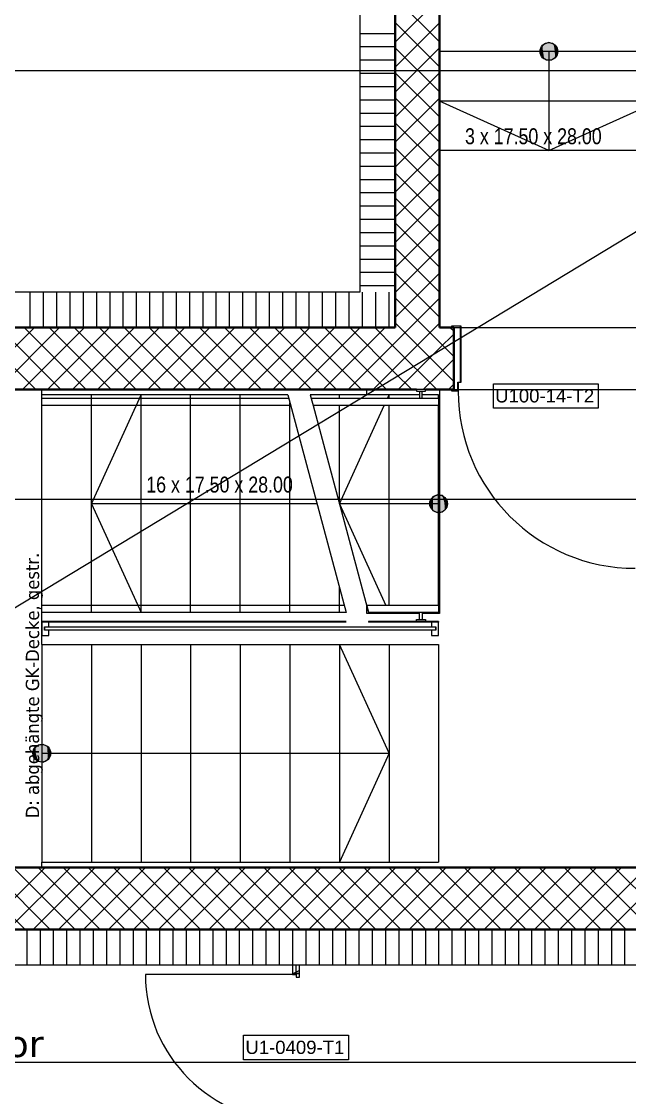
# Model space of a CAD drawing. Extents: x -982 to 937, y -179 to 616.
# Drawn here: x -278 to -209.4, y 31.6 to 153.2 of the extents above; entities that cross this region are included whole.
import ezdxf
from ezdxf.lldxf.tags import DXFTag

# ---------------------------------------------------------------- set-up
doc = ezdxf.new("R2010")
doc.units = 0
doc.layers.get('0').update_dxf_attribs({"lineweight": 13})
for name, color, linetype, lineweight in [('A-AREA-____-IDEN', 7, 'Continuous', 5), ('A-DETL-____-HDLN', 7, '_Verdeckte Linien_', 9), ('A-DETL-GENF-HDLN', 7, '_Verdeckte Linien_', 9), ('A-DOOR-____-IDEN', 7, 'Continuous', 5), ('A-DOOR-____-OTLN', 7, 'Continuous', 9), ('A-DOOR-FRAM-MCUT', 7, 'Continuous', 9), ('A-DOOR-OPNG-OTLN', 7, 'Continuous', 9), ('A-FLOR-____-OTLN', 7, 'Continuous', 9), ('A-FLOR-HRAL-MBND', 7, '_Verdeckte Linien_', 9), ('A-FLOR-HRAL-MCUT', 7, 'Continuous', 9), ('A-FLOR-HRAL-OTLN', 7, 'Continuous', 9), ('A-WALL-____-MCUT', 7, 'Continuous', 35), ('A-WALL-____-PATT', 7, 'Continuous', 35), ('A-WALL-FNSH-MCUT', 7, 'Continuous', 35), ('S-GRID-____-OTLN', 7, 'Continuous', 5), ('S-STRS-____-IDEN', 7, 'Continuous', 9), ('S-STRS-____-MBND', 7, '_Strichpunkt - Fein', 9), ('S-STRS-____-OTLN', 7, 'Continuous', 9)]:
    doc.layers.add(name, color=color, linetype=linetype, lineweight=lineweight)
doc.styles.get("Standard").update_dxf_attribs({"font": 'arial.ttf'})
tags = doc.linetypes.add('_Rasterlinie_', pattern=[0.375, 0.2, -0.05, 0.075, -0.05]).pattern_tags.tags
tags[10:11] = [DXFTag(74, 4), DXFTag(75, 0), DXFTag(340, '0'), DXFTag(46, 1.0), DXFTag(50, 0.0), DXFTag(44, 0.0), DXFTag(45, 0.0)]
tags[8:9] = [DXFTag(74, 4), DXFTag(75, 0), DXFTag(340, '0'), DXFTag(46, 1.0), DXFTag(50, 0.0), DXFTag(44, 0.0), DXFTag(45, 0.0)]
tags[6:7] = [DXFTag(74, 4), DXFTag(75, 0), DXFTag(340, '0'), DXFTag(46, 1.0), DXFTag(50, 0.0), DXFTag(44, 0.0), DXFTag(45, 0.0)]
tags[4:5] = [DXFTag(74, 4), DXFTag(75, 0), DXFTag(340, '0'), DXFTag(46, 1.0), DXFTag(50, 0.0), DXFTag(44, 0.0), DXFTag(45, 0.0)]
tags = doc.linetypes.add('_Strichpunkt - Fein', pattern=[0.2, 0.1, -0.05, 0, -0.05]).pattern_tags.tags
tags[10:11] = [DXFTag(74, 4), DXFTag(75, 0), DXFTag(340, '0'), DXFTag(46, 1.0), DXFTag(50, 0.0), DXFTag(44, 0.0), DXFTag(45, 0.0)]
tags[8:9] = [DXFTag(74, 4), DXFTag(75, 0), DXFTag(340, '0'), DXFTag(46, 1.0), DXFTag(50, 0.0), DXFTag(44, 0.0), DXFTag(45, 0.0)]
tags[6:7] = [DXFTag(74, 4), DXFTag(75, 0), DXFTag(340, '0'), DXFTag(46, 1.0), DXFTag(50, 0.0), DXFTag(44, 0.0), DXFTag(45, 0.0)]
tags[4:5] = [DXFTag(74, 4), DXFTag(75, 0), DXFTag(340, '0'), DXFTag(46, 1.0), DXFTag(50, 0.0), DXFTag(44, 0.0), DXFTag(45, 0.0)]
tags = doc.linetypes.add('_Verdeckte Linien_', pattern=[0.15, 0.1, -0.05]).pattern_tags.tags
tags[6:7] = [DXFTag(74, 4), DXFTag(75, 0), DXFTag(340, '0'), DXFTag(46, 1.0), DXFTag(50, 0.0), DXFTag(44, 0.0), DXFTag(45, 0.0)]
tags[4:5] = [DXFTag(74, 4), DXFTag(75, 0), DXFTag(340, '0'), DXFTag(46, 1.0), DXFTag(50, 0.0), DXFTag(44, 0.0), DXFTag(45, 0.0)]
tags = doc.linetypes.add('Grundrissdarstellung Sturz', pattern=[0.25, 0.15, -0.05, 0, -0.05]).pattern_tags.tags
tags[10:11] = [DXFTag(74, 4), DXFTag(75, 0), DXFTag(340, '0'), DXFTag(46, 1.0), DXFTag(50, 0.0), DXFTag(44, 0.0), DXFTag(45, 0.0)]
tags[8:9] = [DXFTag(74, 4), DXFTag(75, 0), DXFTag(340, '0'), DXFTag(46, 1.0), DXFTag(50, 0.0), DXFTag(44, 0.0), DXFTag(45, 0.0)]
tags[6:7] = [DXFTag(74, 4), DXFTag(75, 0), DXFTag(340, '0'), DXFTag(46, 1.0), DXFTag(50, 0.0), DXFTag(44, 0.0), DXFTag(45, 0.0)]
tags[4:5] = [DXFTag(74, 4), DXFTag(75, 0), DXFTag(340, '0'), DXFTag(46, 1.0), DXFTag(50, 0.0), DXFTag(44, 0.0), DXFTag(45, 0.0)]

# ---------------------------------------------------------------- blocks, each defined once
blk = doc.blocks.new('Referenz-A0UJ2GQRXE', base_point=(-954.02, -167.52))
at = {"layer": 'A-DETL-____-HDLN', "color": 0, "linetype": '_Verdeckte Linien_', "ltscale": 0.13}
blk.add_line((-178.66, 147.59), (-548.36, 147.59), dxfattribs=at)
at = {"layer": 'A-DETL-GENF-HDLN', "color": 0, "linetype": '_Verdeckte Linien_', "ltscale": 0.13}
blk.add_line((-178.66, 147.59), (-548.36, -76.41), dxfattribs=at)
at = {"layer": 'A-DOOR-____-IDEN', "color": 0, "linetype": 'Continuous', "ltscale": 0.13}
for p, q in [((-224.78, 112.25), (-212.94, 112.25)), ((-224.78, 109.47), (-224.78, 112.25)), ((-212.94, 112.25), (-212.94, 109.47)), ((-212.94, 109.47), (-224.78, 109.47)), ((-252.98, 38.63), (-241.14, 38.63)), ((-252.98, 35.85), (-252.98, 38.63)), ((-241.14, 38.63), (-241.14, 35.85)), ((-241.14, 35.85), (-252.98, 35.85))]:
    blk.add_line(p, q, dxfattribs=at)
at = {"layer": 'A-DOOR-____-OTLN', "color": 0, "linetype": 'Grundrissdarstellung Sturz', "ltscale": 0.13}
for p, q in [((-229.26, 118.59), (-208.26, 118.59)), ((-229.26, 111.59), (-208.26, 111.59))]:
    blk.add_line(p, q, dxfattribs=at)
at = {"layer": 'A-DOOR-FRAM-MCUT', "color": 0, "linetype": 'Continuous', "ltscale": 0.13}
for p, q in [((-229.46, 118.79), (-228.46, 118.79)), ((-229.46, 118.59), (-229.46, 118.79)), ((-229.42, 118.59), (-229.46, 118.59)), ((-229.42, 118.75), (-229.42, 118.59)), ((-228.5, 118.75), (-229.42, 118.75)), ((-228.5, 112.43), (-228.5, 118.75)), ((-228.46, 118.79), (-228.46, 112.39)), ((-228.8, 112.43), (-228.5, 112.43)), ((-228.8, 111.43), (-228.8, 112.43)), ((-228.76, 112.39), (-228.76, 111.39)), ((-228.46, 112.39), (-228.76, 112.39)), ((-229.46, 111.59), (-229.42, 111.59)), ((-229.46, 111.39), (-229.46, 111.59)), ((-228.76, 111.39), (-229.46, 111.39)), ((-229.42, 111.59), (-229.42, 111.43)), ((-229.42, 111.43), (-228.8, 111.43)), ((-247.46, 45.59), (-247.46, 45.49)), ((-246.66, 45.59), (-247.46, 45.59)), ((-247.46, 45.49), (-247.06, 45.49)), ((-247.06, 45.49), (-247.06, 45.19)), ((-247.06, 45.19), (-246.66, 45.19)), ((-246.66, 45.19), (-246.66, 45.59))]:
    blk.add_line(p, q, dxfattribs=at)
at = {"layer": 'A-DOOR-OPNG-OTLN', "color": 0, "linetype": 'Continuous', "ltscale": 0.13}
blk.add_line((-247.46, 45.49), (-264.06, 45.49), dxfattribs=at)
for centre, major_axis in [((-208.76, 111.39), (-20, 0)), ((-247.46, 45.49), (-16.6, 0))]:
    blk.add_ellipse(centre, major_axis=major_axis, ratio=1, start_param=0, end_param=1.570796, dxfattribs=at)
at = {"layer": 'A-FLOR-____-OTLN', "color": 0, "linetype": 'Continuous', "ltscale": 0.13}
for p, q in [((-206.16, 138.59), (-230.86, 138.59)), ((-239.06, 110.99), (-239.06, 111.59)), ((-230.86, 111.59), (-230.86, 86.29)), ((-239.06, 86.29), (-239.06, 87.12)), ((-233.11, 86.29), (-239.06, 86.29)), ((-230.86, 86.29), (-232.81, 86.29))]:
    blk.add_line(p, q, dxfattribs=at)
at = {"layer": 'A-FLOR-HRAL-MBND', "color": 0, "linetype": '_Verdeckte Linien_', "ltscale": 0.13}
for p, q in [((-275.76, 109.79), (-275.76, 110.59)), ((-247.89, 110.59), (-275.76, 110.59)), ((-247.67, 109.79), (-275.76, 109.79)), ((-275.76, 86.39), (-275.76, 87.19)), ((-241.62, 87.19), (-275.76, 87.19)), ((-241.4, 86.39), (-275.76, 86.39)), ((-275.76, 85.29), (-275.76, 85.39)), ((-241.4, 85.39), (-275.76, 85.39)), ((-241.4, 85.29), (-275.76, 85.29))]:
    blk.add_line(p, q, dxfattribs=at)
at = {"layer": 'A-FLOR-HRAL-MCUT', "color": 0, "linetype": 'Continuous', "ltscale": 0.13}
for p, q in [((-274.96, 85.39), (-275.76, 85.39)), ((-275.76, 85.39), (-275.76, 83.79)), ((-274.96, 84.79), (-274.96, 85.39)), ((-231.76, 85.29), (-231.76, 84.79)), ((-230.96, 83.79), (-230.96, 85.29)), ((-275.46, 84.39), (-275.46, 84.79)), ((-275.46, 84.79), (-274.96, 84.79)), ((-231.26, 84.74), (-275.46, 84.74)), ((-275.46, 84.74), (-275.46, 84.44)), ((-275.46, 84.44), (-231.26, 84.44)), ((-274.96, 84.39), (-275.46, 84.39)), ((-274.96, 83.79), (-274.96, 84.39)), ((-231.76, 84.79), (-231.26, 84.79)), ((-231.26, 84.39), (-231.76, 84.39)), ((-231.76, 84.39), (-231.76, 83.79)), ((-231.26, 84.79), (-231.26, 84.39)), ((-231.26, 84.44), (-231.26, 84.74)), ((-275.76, 83.79), (-274.96, 83.79)), ((-231.76, 83.79), (-230.96, 83.79))]:
    blk.add_line(p, q, dxfattribs=at)
at = {"layer": 'A-FLOR-HRAL-OTLN', "color": 0, "linetype": 'Continuous', "ltscale": 0.13}
for p, q in [((-233.46, 111.59), (-233.46, 111.39)), ((-232.96, 111.59), (-233.46, 111.59)), ((-233.46, 111.39), (-232.96, 111.39)), ((-233.11, 111.39), (-233.11, 110.59)), ((-232.46, 111.59), (-232.96, 111.59)), ((-232.96, 111.39), (-232.46, 111.39)), ((-232.81, 110.59), (-232.81, 111.39)), ((-232.46, 111.39), (-232.46, 111.59)), ((-245.35, 110.59), (-245.13, 109.79)), ((-230.96, 110.59), (-245.35, 110.59)), ((-230.96, 109.79), (-245.13, 109.79)), ((-230.96, 110.59), (-230.96, 109.79)), ((-239.08, 87.19), (-238.86, 86.39)), ((-239.08, 87.19), (-238.86, 86.39)), ((-230.96, 87.19), (-239.08, 87.19)), ((-230.96, 86.39), (-238.86, 86.39)), ((-233.11, 85.59), (-233.11, 86.39)), ((-232.81, 86.39), (-232.81, 85.59)), ((-230.96, 87.19), (-230.96, 86.39)), ((-238.86, 85.39), (-238.86, 85.29)), ((-230.96, 85.39), (-238.86, 85.39)), ((-230.96, 85.29), (-238.86, 85.29)), ((-233.46, 85.39), (-233.46, 85.59)), ((-233.46, 85.59), (-232.96, 85.59)), ((-232.96, 85.59), (-232.46, 85.59)), ((-232.46, 85.59), (-232.46, 85.39)), ((-230.96, 85.39), (-230.96, 85.29))]:
    blk.add_line(p, q, dxfattribs=at)
at = {"layer": 'A-WALL-____-MCUT', "color": 0, "linetype": 'Continuous', "lineweight": 9, "ltscale": 0.13}
for p, q in [((-239.86, 222.99), (-239.86, 122.59)), ((-239.86, 122.59), (-313.26, 122.59)), ((-312.26, 46.59), (-206.66, 46.59)), ((-247.06, 45.59), (-247.06, 46.59))]:
    blk.add_line(p, q, dxfattribs=at)
at = {"layer": 'A-WALL-____-MCUT', "color": 0, "linetype": 'Continuous', "ltscale": 0.35}
for p, q in [((-235.86, 222.79), (-235.86, 118.59)), ((-230.86, 118.59), (-230.86, 222.79)), ((-235.86, 118.59), (-309.26, 118.59)), ((-229.46, 118.59), (-230.86, 118.59)), ((-229.26, 118.59), (-229.42, 118.59)), ((-229.26, 111.59), (-229.26, 118.59)), ((-300.66, 111.59), (-233.46, 111.59)), ((-232.46, 111.59), (-229.46, 111.59)), ((-229.42, 111.59), (-229.26, 111.59)), ((-206.16, 57.59), (-300.66, 57.59)), ((-309.26, 50.59), (-206.66, 50.59))]:
    blk.add_line(p, q, dxfattribs=at)
at = {"layer": 'A-WALL-____-PATT', "color": 0, "linetype": 'Continuous', "lineweight": 9, "ltscale": 0.13}
for p, q in [((-230.86, 150.88), (-235.86, 155.88)), ((-235.86, 150.85), (-230.86, 155.85)), ((-230.86, 148.05), (-235.86, 153.05)), ((-235.86, 148.02), (-230.86, 153.02)), ((-235.86, 151.8), (-239.86, 151.8)), ((-235.86, 150.3), (-239.86, 150.3)), ((-230.86, 145.22), (-235.86, 150.22)), ((-235.86, 145.19), (-230.86, 150.19)), ((-235.86, 148.8), (-239.86, 148.8)), ((-235.86, 147.3), (-239.86, 147.3)), ((-230.86, 142.39), (-235.86, 147.39)), ((-235.86, 142.36), (-230.86, 147.36)), ((-235.86, 145.8), (-239.86, 145.8)), ((-235.86, 144.3), (-239.86, 144.3)), ((-230.86, 139.56), (-235.86, 144.56)), ((-235.86, 139.53), (-230.86, 144.53)), ((-235.86, 142.8), (-239.86, 142.8)), ((-235.86, 141.3), (-239.86, 141.3)), ((-230.86, 136.74), (-235.86, 141.74)), ((-235.86, 136.7), (-230.86, 141.7)), ((-235.86, 139.8), (-239.86, 139.8)), ((-230.86, 133.91), (-235.86, 138.91)), ((-235.86, 133.88), (-230.86, 138.88)), ((-235.86, 138.3), (-239.86, 138.3)), ((-235.86, 136.8), (-239.86, 136.8)), ((-235.86, 135.3), (-239.86, 135.3)), ((-230.86, 131.08), (-235.86, 136.08)), ((-235.86, 131.05), (-230.86, 136.05)), ((-235.86, 133.8), (-239.86, 133.8)), ((-230.86, 128.25), (-235.86, 133.25)), ((-235.86, 128.22), (-230.86, 133.22)), ((-235.86, 132.3), (-239.86, 132.3)), ((-235.86, 130.8), (-239.86, 130.8)), ((-230.86, 125.42), (-235.86, 130.42)), ((-235.86, 125.39), (-230.86, 130.39)), ((-235.86, 129.3), (-239.86, 129.3)), ((-235.86, 127.8), (-239.86, 127.8)), ((-230.86, 122.59), (-235.86, 127.59)), ((-235.86, 122.56), (-230.86, 127.56)), ((-235.86, 126.3), (-239.86, 126.3)), ((-235.86, 124.8), (-239.86, 124.8)), ((-230.86, 119.77), (-235.86, 124.77)), ((-235.86, 119.73), (-230.86, 124.73)), ((-235.86, 123.3), (-239.86, 123.3)), ((-277.06, 118.59), (-277.06, 122.59)), ((-275.56, 118.59), (-275.56, 122.59)), ((-274.06, 118.59), (-274.06, 122.59)), ((-272.56, 118.59), (-272.56, 122.59)), ((-271.06, 118.59), (-271.06, 122.59)), ((-269.56, 118.59), (-269.56, 122.59)), ((-268.06, 118.59), (-268.06, 122.59)), ((-266.56, 118.59), (-266.56, 122.59)), ((-265.06, 118.59), (-265.06, 122.59)), ((-263.56, 118.59), (-263.56, 122.59)), ((-262.06, 118.59), (-262.06, 122.59)), ((-260.56, 118.59), (-260.56, 122.59)), ((-259.06, 118.59), (-259.06, 122.59)), ((-257.56, 118.59), (-257.56, 122.59)), ((-256.06, 118.59), (-256.06, 122.59)), ((-254.56, 118.59), (-254.56, 122.59)), ((-253.06, 118.59), (-253.06, 122.59)), ((-251.56, 118.59), (-251.56, 122.59)), ((-250.06, 118.59), (-250.06, 122.59)), ((-248.56, 118.59), (-248.56, 122.59)), ((-247.06, 118.59), (-247.06, 122.59)), ((-245.56, 118.59), (-245.56, 122.59)), ((-244.06, 118.59), (-244.06, 122.59)), ((-242.56, 118.59), (-242.56, 122.59)), ((-241.06, 118.59), (-241.06, 122.59)), ((-239.56, 118.59), (-239.56, 122.59)), ((-238.06, 118.59), (-238.06, 122.59)), ((-236.56, 118.59), (-236.56, 122.59)), ((-230.86, 116.94), (-235.86, 121.94)), ((-235.86, 116.91), (-230.86, 121.91)), ((-283.6, 111.59), (-276.6, 118.59)), ((-276.43, 111.59), (-283.43, 118.59)), ((-280.77, 111.59), (-273.77, 118.59)), ((-273.6, 111.59), (-280.6, 118.59)), ((-277.94, 111.59), (-270.94, 118.59)), ((-270.77, 111.59), (-277.77, 118.59)), ((-275.11, 111.59), (-268.11, 118.59)), ((-267.94, 111.59), (-274.94, 118.59)), ((-272.28, 111.59), (-265.28, 118.59)), ((-265.11, 111.59), (-272.11, 118.59)), ((-269.46, 111.59), (-262.46, 118.59)), ((-262.28, 111.59), (-269.28, 118.59)), ((-266.63, 111.59), (-259.63, 118.59)), ((-259.46, 111.59), (-266.46, 118.59)), ((-263.8, 111.59), (-256.8, 118.59)), ((-256.63, 111.59), (-263.63, 118.59)), ((-260.97, 111.59), (-253.97, 118.59)), ((-253.8, 111.59), (-260.8, 118.59)), ((-258.14, 111.59), (-251.14, 118.59)), ((-250.97, 111.59), (-257.97, 118.59)), ((-255.31, 111.59), (-248.31, 118.59)), ((-248.14, 111.59), (-255.14, 118.59)), ((-252.49, 111.59), (-245.49, 118.59)), ((-245.31, 111.59), (-252.31, 118.59)), ((-249.66, 111.59), (-242.66, 118.59)), ((-242.49, 111.59), (-249.49, 118.59)), ((-246.83, 111.59), (-239.83, 118.59)), ((-239.66, 111.59), (-246.66, 118.59)), ((-244, 111.59), (-237, 118.59)), ((-236.83, 111.59), (-243.83, 118.59)), ((-235.86, 113.45), (-241, 118.59)), ((-235.86, 116.28), (-238.17, 118.59)), ((-230.86, 114.11), (-235.86, 119.11)), ((-235.86, 114.08), (-230.86, 119.08)), ((-229.26, 118.17), (-229.69, 118.59)), ((-241.17, 111.59), (-235.86, 116.91)), ((-230.86, 116.25), (-229.26, 117.85)), ((-229.26, 115.34), (-230.86, 116.94)), ((-231.17, 111.59), (-235.86, 116.28)), ((-235.52, 111.59), (-230.86, 116.25)), ((-230.86, 113.42), (-229.26, 115.02)), ((-238.34, 111.59), (-235.86, 114.08)), ((-234, 111.59), (-235.86, 113.45)), ((-232.69, 111.59), (-230.86, 113.42)), ((-229.26, 112.51), (-230.86, 114.11)), ((-229.86, 111.59), (-229.26, 112.19)), ((-277.65, 50.59), (-284.65, 57.59)), ((-282.37, 50.59), (-275.37, 57.59)), ((-274.82, 50.59), (-281.82, 57.59)), ((-279.54, 50.59), (-272.54, 57.59)), ((-271.99, 50.59), (-278.99, 57.59)), ((-276.72, 50.59), (-269.72, 57.59)), ((-269.17, 50.59), (-276.17, 57.59)), ((-273.89, 50.59), (-266.89, 57.59)), ((-266.34, 50.59), (-273.34, 57.59)), ((-271.06, 50.59), (-264.06, 57.59)), ((-263.51, 50.59), (-270.51, 57.59)), ((-268.23, 50.59), (-261.23, 57.59)), ((-260.68, 50.59), (-267.68, 57.59)), ((-265.4, 50.59), (-258.4, 57.59)), ((-257.85, 50.59), (-264.85, 57.59)), ((-262.57, 50.59), (-255.57, 57.59)), ((-255.02, 50.59), (-262.02, 57.59)), ((-259.75, 50.59), (-252.75, 57.59)), ((-252.2, 50.59), (-259.2, 57.59)), ((-256.92, 50.59), (-249.92, 57.59)), ((-249.37, 50.59), (-256.37, 57.59)), ((-254.09, 50.59), (-247.09, 57.59)), ((-246.54, 50.59), (-253.54, 57.59)), ((-251.26, 50.59), (-244.26, 57.59)), ((-243.71, 50.59), (-250.71, 57.59)), ((-248.43, 50.59), (-241.43, 57.59)), ((-240.88, 50.59), (-247.88, 57.59)), ((-245.6, 50.59), (-238.6, 57.59)), ((-238.05, 50.59), (-245.05, 57.59)), ((-242.78, 50.59), (-235.78, 57.59)), ((-235.23, 50.59), (-242.23, 57.59)), ((-239.95, 50.59), (-232.95, 57.59)), ((-232.4, 50.59), (-239.4, 57.59)), ((-237.12, 50.59), (-230.12, 57.59)), ((-229.57, 50.59), (-236.57, 57.59)), ((-234.29, 50.59), (-227.29, 57.59)), ((-226.74, 50.59), (-233.74, 57.59)), ((-231.46, 50.59), (-224.46, 57.59)), ((-223.91, 50.59), (-230.91, 57.59)), ((-228.63, 50.59), (-221.63, 57.59)), ((-221.08, 50.59), (-228.08, 57.59)), ((-225.8, 50.59), (-218.8, 57.59)), ((-218.25, 50.59), (-225.25, 57.59)), ((-222.98, 50.59), (-215.98, 57.59)), ((-215.43, 50.59), (-222.43, 57.59)), ((-220.15, 50.59), (-213.15, 57.59)), ((-212.6, 50.59), (-219.6, 57.59)), ((-217.32, 50.59), (-210.32, 57.59)), ((-209.77, 50.59), (-216.77, 57.59)), ((-214.49, 50.59), (-207.49, 57.59)), ((-206.94, 50.59), (-213.94, 57.59)), ((-211.66, 50.59), (-204.66, 57.59)), ((-204.11, 50.59), (-211.11, 57.59)), ((-277.46, 50.59), (-277.46, 46.59)), ((-275.96, 50.59), (-275.96, 46.59)), ((-274.46, 50.59), (-274.46, 46.59)), ((-272.96, 50.59), (-272.96, 46.59)), ((-271.46, 50.59), (-271.46, 46.59)), ((-269.96, 50.59), (-269.96, 46.59)), ((-268.46, 50.59), (-268.46, 46.59)), ((-266.96, 50.59), (-266.96, 46.59)), ((-265.46, 50.59), (-265.46, 46.59)), ((-263.96, 50.59), (-263.96, 46.59)), ((-262.46, 50.59), (-262.46, 46.59)), ((-260.96, 50.59), (-260.96, 46.59)), ((-259.46, 50.59), (-259.46, 46.59)), ((-257.96, 50.59), (-257.96, 46.59)), ((-256.46, 50.59), (-256.46, 46.59)), ((-254.96, 50.59), (-254.96, 46.59)), ((-253.46, 50.59), (-253.46, 46.59)), ((-251.96, 50.59), (-251.96, 46.59)), ((-250.46, 50.59), (-250.46, 46.59)), ((-248.96, 50.59), (-248.96, 46.59)), ((-247.46, 50.59), (-247.46, 46.59)), ((-245.96, 50.59), (-245.96, 46.59)), ((-244.46, 50.59), (-244.46, 46.59)), ((-242.96, 50.59), (-242.96, 46.59)), ((-241.46, 50.59), (-241.46, 46.59)), ((-239.96, 50.59), (-239.96, 46.59)), ((-238.46, 50.59), (-238.46, 46.59)), ((-236.96, 50.59), (-236.96, 46.59)), ((-235.46, 50.59), (-235.46, 46.59)), ((-233.96, 50.59), (-233.96, 46.59)), ((-232.46, 50.59), (-232.46, 46.59)), ((-230.96, 50.59), (-230.96, 46.59)), ((-229.46, 50.59), (-229.46, 46.59)), ((-227.96, 50.59), (-227.96, 46.59)), ((-226.46, 50.59), (-226.46, 46.59)), ((-224.96, 50.59), (-224.96, 46.59)), ((-223.46, 50.59), (-223.46, 46.59)), ((-221.96, 50.59), (-221.96, 46.59)), ((-220.46, 50.59), (-220.46, 46.59)), ((-218.96, 50.59), (-218.96, 46.59)), ((-217.46, 50.59), (-217.46, 46.59)), ((-215.96, 50.59), (-215.96, 46.59)), ((-214.46, 50.59), (-214.46, 46.59)), ((-212.96, 50.59), (-212.96, 46.59)), ((-211.46, 50.59), (-211.46, 46.59)), ((-209.96, 50.59), (-209.96, 46.59)), ((-247.06, 45.74), (-247.35, 45.59)), ((-246.66, 45.94), (-247.06, 45.74))]:
    blk.add_line(p, q, dxfattribs=at)
at = {"layer": 'A-WALL-FNSH-MCUT', "color": 0, "linetype": 'Continuous', "lineweight": 9, "ltscale": 0.13}
for p, q in [((-247.46, 46.59), (-247.46, 45.59)), ((-246.66, 45.59), (-246.66, 46.59)), ((-247.46, 45.59), (-246.66, 45.59))]:
    blk.add_line(p, q, dxfattribs=at)
at = {"layer": 'S-GRID-____-OTLN', "color": 0, "linetype": '_Rasterlinie_', "ltscale": 0.13}
for p, q in [((-948.54, 99.19), (290.33, 99.19)), ((-948.54, 35.59), (290.33, 35.59))]:
    blk.add_line(p, q, dxfattribs=at)
at = {"layer": 'S-STRS-____-MBND', "color": 0, "linetype": '_Strichpunkt - Fein', "ltscale": 0.13}
for p, q in [((-275.76, 111.59), (-300.66, 111.59)), ((-275.76, 110.99), (-275.76, 111.59)), ((-275.76, 86.39), (-275.76, 110.99)), ((-247.99, 110.99), (-275.76, 110.99)), ((-270.16, 86.39), (-270.16, 110.99)), ((-270.16, 86.39), (-270.16, 110.99)), ((-264.56, 86.39), (-264.56, 110.99)), ((-264.56, 86.39), (-264.56, 110.99)), ((-258.96, 86.39), (-258.96, 110.99)), ((-258.96, 86.39), (-258.96, 110.99)), ((-253.36, 86.39), (-253.36, 110.99)), ((-253.36, 86.39), (-253.36, 110.99)), ((-247.99, 110.99), (-241.4, 86.39)), ((-247.76, 86.39), (-247.76, 110.11)), ((-247.76, 86.39), (-247.76, 110.11)), ((-242.16, 86.39), (-242.16, 89.21)), ((-242.16, 86.39), (-242.16, 89.21)), ((-275.76, 82.79), (-275.76, 86.39)), ((-241.4, 86.39), (-275.76, 86.39)), ((-275.76, 82.79), (-275.76, 58.19)), ((-275.76, 82.79), (-230.96, 82.79)), ((-275.76, 82.79), (-275.76, 58.19)), ((-270.16, 82.79), (-270.16, 58.19)), ((-270.16, 82.79), (-270.16, 58.19)), ((-264.56, 82.79), (-264.56, 58.19)), ((-264.56, 82.79), (-264.56, 58.19)), ((-258.96, 82.79), (-258.96, 58.19)), ((-258.96, 82.79), (-258.96, 58.19)), ((-253.36, 82.79), (-253.36, 58.19)), ((-253.36, 82.79), (-253.36, 58.19)), ((-247.76, 82.79), (-247.76, 58.19)), ((-247.76, 82.79), (-247.76, 58.19)), ((-242.16, 82.79), (-242.16, 58.19)), ((-242.16, 82.79), (-242.16, 58.19)), ((-236.56, 82.79), (-236.56, 58.19)), ((-236.56, 82.79), (-236.56, 58.19)), ((-230.96, 82.79), (-230.96, 58.19)), ((-300.66, 57.59), (-275.76, 57.59)), ((-275.76, 57.59), (-275.76, 58.19)), ((-275.76, 58.19), (-230.96, 58.19))]:
    blk.add_line(p, q, dxfattribs=at)
at = {"layer": 'S-STRS-____-MBND', "color": 0, "linetype": '_Verdeckte Linien_', "ltscale": 0.13}
for p, q in [((-270.16, 98.69), (-264.56, 110.99)), ((-244.7, 98.69), (-270.16, 98.69)), ((-270.16, 98.69), (-264.56, 86.39)), ((-236.56, 70.49), (-242.16, 82.79)), ((-276.6, 71.03), (-276.76, 70.49)), ((-276.17, 71.4), (-276.6, 71.03)), ((-275.62, 71.48), (-276.17, 71.4)), ((-275.1, 71.25), (-275.62, 71.48)), ((-274.8, 70.77), (-275.1, 71.25)), ((-274.8, 70.21), (-274.8, 70.77)), ((-276.76, 70.49), (-276.6, 69.95)), ((-276.6, 69.95), (-276.17, 69.58)), ((-276.17, 69.58), (-275.62, 69.5)), ((-275.76, 70.49), (-236.56, 70.49)), ((-275.62, 69.5), (-275.1, 69.74)), ((-275.1, 69.74), (-274.8, 70.21)), ((-236.56, 70.49), (-242.16, 58.19))]:
    blk.add_line(p, q, dxfattribs=at)
at = {"layer": 'S-STRS-____-MBND', "color": 0, "linetype": 'Continuous', "ltscale": 0.13}
for p, q in [((-245.45, 110.99), (-245.35, 110.59)), ((-245.13, 109.79), (-238.86, 86.39))]:
    blk.add_line(p, q, dxfattribs=at)
at = {"layer": 'S-STRS-____-MBND', "color": 0, "linetype": '_Verdeckte Linien_', "ltscale": 0.13}
blk.add_circle((-275.76, 70.49), 1, dxfattribs=at)
for points in [[(-276.6, 69.95), (-276.76, 70.49), (-276.6, 71.03)], [(-276.75, 70.34), (-276.76, 70.49), (-276.75, 70.65)], [(-276.71, 70.18), (-276.75, 70.65), (-276.71, 70.8)], [(-276.75, 70.34), (-276.75, 70.65), (-276.71, 70.18)], [(-276.65, 70.04), (-276.71, 70.8), (-276.65, 70.95)], [(-276.71, 70.18), (-276.71, 70.8), (-276.65, 70.04)], [(-276.57, 69.9), (-276.65, 70.95), (-276.57, 71.08)], [(-276.65, 70.04), (-276.65, 70.95), (-276.57, 69.9)], [(-276.17, 69.58), (-276.6, 71.03), (-276.17, 71.4)], [(-276.6, 69.95), (-276.6, 71.03), (-276.17, 69.58)], [(-276.47, 69.79), (-276.57, 71.08), (-276.47, 71.2)], [(-276.57, 69.9), (-276.57, 71.08), (-276.47, 69.79)], [(-276.35, 69.68), (-276.47, 71.2), (-276.35, 71.3)], [(-276.47, 69.79), (-276.47, 71.2), (-276.35, 69.68)], [(-276.21, 69.6), (-276.35, 71.3), (-276.21, 71.38)], [(-276.35, 69.68), (-276.35, 71.3), (-276.21, 69.6)], [(-276.07, 69.54), (-276.21, 71.38), (-276.07, 71.44)], [(-276.21, 69.6), (-276.21, 71.38), (-276.07, 69.54)], [(-275.62, 69.5), (-276.17, 71.4), (-275.62, 71.48)], [(-276.17, 69.58), (-276.17, 71.4), (-275.62, 69.5)], [(-275.92, 69.51), (-276.07, 71.44), (-275.92, 71.48)], [(-276.07, 69.54), (-276.07, 71.44), (-275.92, 69.51)], [(-275.76, 69.49), (-275.92, 71.48), (-275.76, 71.49)], [(-275.92, 69.51), (-275.92, 71.48), (-275.76, 69.49)], [(-275.76, 69.49), (-275.76, 71.49), (-275.6, 69.51)], [(-275.6, 69.51), (-275.76, 71.49), (-275.6, 71.48)], [(-275.62, 69.5), (-275.62, 71.48), (-275.1, 69.74)], [(-275.1, 69.74), (-275.62, 71.48), (-275.1, 71.25)], [(-275.6, 69.51), (-275.6, 71.48), (-275.45, 69.54)], [(-275.45, 69.54), (-275.6, 71.48), (-275.45, 71.44)], [(-275.45, 69.54), (-275.45, 71.44), (-275.3, 69.6)], [(-275.3, 69.6), (-275.45, 71.44), (-275.3, 71.38)], [(-275.3, 69.6), (-275.3, 71.38), (-275.17, 69.68)], [(-275.17, 69.68), (-275.3, 71.38), (-275.17, 71.3)], [(-275.17, 69.68), (-275.17, 71.3), (-275.05, 69.79)], [(-275.05, 69.79), (-275.17, 71.3), (-275.05, 71.2)], [(-275.1, 69.74), (-275.1, 71.25), (-274.8, 70.21)], [(-274.8, 70.21), (-275.1, 71.25), (-274.8, 70.77)], [(-275.05, 69.79), (-275.05, 71.2), (-274.95, 69.9)], [(-274.95, 69.9), (-275.05, 71.2), (-274.95, 71.08)], [(-274.95, 69.9), (-274.95, 71.08), (-274.87, 70.04)], [(-274.87, 70.04), (-274.95, 71.08), (-274.87, 70.95)], [(-274.87, 70.04), (-274.87, 70.95), (-274.81, 70.18)], [(-274.81, 70.18), (-274.87, 70.95), (-274.81, 70.8)], [(-274.81, 70.18), (-274.81, 70.8), (-274.77, 70.34)], [(-274.77, 70.34), (-274.81, 70.8), (-274.77, 70.65)], [(-274.77, 70.34), (-274.77, 70.65), (-274.76, 70.49)]]:
    blk.add_solid(points, dxfattribs=at)
at = {"layer": 'S-STRS-____-OTLN', "color": 0, "linetype": 'Continuous', "ltscale": 0.13}
for p, q in [((-218.51, 150.79), (-219.05, 150.63)), ((-217.97, 150.63), (-218.51, 150.79)), ((-206.16, 149.79), (-230.86, 149.79)), ((-219.42, 150.21), (-219.5, 149.65)), ((-219.5, 149.65), (-219.26, 149.14)), ((-219.05, 150.63), (-219.42, 150.21)), ((-218.51, 149.79), (-218.51, 144.19)), ((-217.6, 150.21), (-217.97, 150.63)), ((-217.75, 149.14), (-217.52, 149.65)), ((-217.52, 149.65), (-217.6, 150.21)), ((-219.26, 149.14), (-218.79, 148.83)), ((-218.79, 148.83), (-218.23, 148.83)), ((-218.23, 148.83), (-217.75, 149.14)), ((-206.16, 144.19), (-230.86, 144.19)), ((-218.51, 138.59), (-230.86, 144.19)), ((-218.51, 144.19), (-218.51, 138.59)), ((-218.51, 138.59), (-206.16, 144.19)), ((-206.16, 138.59), (-230.86, 138.59)), ((-242.16, 110.99), (-245.45, 110.99)), ((-236.56, 110.99), (-242.16, 110.99)), ((-242.16, 110.59), (-242.16, 110.99)), ((-236.74, 110.59), (-236.56, 110.99)), ((-233.11, 110.99), (-236.56, 110.99)), ((-236.56, 110.59), (-236.56, 110.99)), ((-230.96, 110.99), (-232.81, 110.99)), ((-230.96, 110.59), (-230.96, 110.99)), ((-242.16, 98.69), (-242.16, 109.79)), ((-242.16, 98.69), (-237.11, 109.79)), ((-236.56, 87.19), (-236.56, 109.79)), ((-230.96, 87.19), (-230.96, 109.79)), ((-236.56, 98.69), (-242.16, 98.69)), ((-242.16, 98.69), (-236.92, 87.19)), ((-230.96, 98.69), (-236.56, 98.69)), ((-231.61, 99.45), (-231.92, 98.97)), ((-231.92, 98.97), (-231.92, 98.41)), ((-231.1, 99.68), (-231.61, 99.45)), ((-230.54, 99.6), (-231.1, 99.68)), ((-230.12, 99.23), (-230.54, 99.6)), ((-229.96, 98.69), (-230.12, 99.23)), ((-230.12, 98.15), (-229.96, 98.69)), ((-231.92, 98.41), (-231.61, 97.94)), ((-231.61, 97.94), (-231.1, 97.7)), ((-231.1, 97.7), (-230.54, 97.78)), ((-230.54, 97.78), (-230.12, 98.15))]:
    blk.add_line(p, q, dxfattribs=at)
at = {"layer": 'S-STRS-____-OTLN', "color": 0, "linetype": '_Verdeckte Linien_', "ltscale": 0.13}
for p, q in [((-206.16, 149.79), (-230.86, 149.79)), ((-206.16, 144.19), (-230.86, 144.19)), ((-242.16, 110.59), (-242.16, 110.99)), ((-236.56, 110.59), (-236.56, 110.99)), ((-230.96, 110.59), (-230.96, 110.99)), ((-242.16, 98.69), (-242.16, 109.79)), ((-236.56, 87.19), (-236.56, 109.79)), ((-230.96, 87.19), (-230.96, 109.79))]:
    blk.add_line(p, q, dxfattribs=at)
at = {"layer": 'S-STRS-____-OTLN', "color": 0, "linetype": 'Continuous', "ltscale": 0.13}
for centre in [(-218.51, 149.79), (-230.96, 98.69)]:
    blk.add_circle(centre, 1, dxfattribs=at)
for points in [[(-218.67, 148.81), (-218.82, 150.74), (-218.67, 150.78)], [(-218.51, 148.83), (-218.79, 150.71), (-218.51, 150.79)], [(-218.51, 148.79), (-218.67, 150.78), (-218.51, 150.79)], [(-218.67, 148.81), (-218.67, 150.78), (-218.51, 148.79)], [(-218.51, 148.83), (-218.51, 150.79), (-218.23, 148.83)], [(-218.23, 148.83), (-218.51, 150.79), (-218.23, 150.71)], [(-218.51, 148.79), (-218.51, 150.79), (-218.35, 148.81)], [(-218.35, 148.81), (-218.51, 150.79), (-218.35, 150.78)], [(-218.35, 148.81), (-218.35, 150.78), (-218.2, 148.84)], [(-218.2, 148.84), (-218.35, 150.78), (-218.2, 150.74)], [(-219.5, 149.64), (-219.51, 149.79), (-219.5, 149.95)], [(-219.42, 149.47), (-219.5, 149.65), (-219.42, 150.21)], [(-219.46, 149.48), (-219.5, 149.95), (-219.46, 150.1)], [(-219.5, 149.64), (-219.5, 149.95), (-219.46, 149.48)], [(-219.4, 149.34), (-219.46, 150.1), (-219.4, 150.25)], [(-219.46, 149.48), (-219.46, 150.1), (-219.4, 149.34)], [(-219.26, 149.14), (-219.42, 150.21), (-219.26, 150.39)], [(-219.42, 149.47), (-219.42, 150.21), (-219.26, 149.14)], [(-219.32, 149.2), (-219.4, 150.25), (-219.32, 150.38)], [(-219.4, 149.34), (-219.4, 150.25), (-219.32, 149.2)], [(-219.22, 149.09), (-219.32, 150.38), (-219.22, 150.5)], [(-219.32, 149.2), (-219.32, 150.38), (-219.22, 149.09)], [(-219.05, 149), (-219.26, 150.39), (-219.05, 150.63)], [(-219.26, 149.14), (-219.26, 150.39), (-219.05, 149)], [(-219.1, 148.98), (-219.22, 150.5), (-219.1, 150.6)], [(-219.22, 149.09), (-219.22, 150.5), (-219.1, 148.98)], [(-218.96, 148.9), (-219.1, 150.6), (-218.96, 150.68)], [(-219.1, 148.98), (-219.1, 150.6), (-218.96, 148.9)], [(-218.79, 148.83), (-219.05, 150.63), (-218.79, 150.71)], [(-219.05, 149), (-219.05, 150.63), (-218.79, 148.83)], [(-218.82, 148.84), (-218.96, 150.68), (-218.82, 150.74)], [(-218.96, 148.9), (-218.96, 150.68), (-218.82, 148.84)], [(-218.82, 148.84), (-218.82, 150.74), (-218.67, 148.81)], [(-218.79, 148.83), (-218.79, 150.71), (-218.51, 148.83)], [(-218.23, 148.83), (-218.23, 150.71), (-217.97, 149)], [(-217.97, 149), (-218.23, 150.71), (-217.97, 150.63)], [(-218.2, 148.84), (-218.2, 150.74), (-218.05, 148.9)], [(-218.05, 148.9), (-218.2, 150.74), (-218.05, 150.68)], [(-218.05, 148.9), (-218.05, 150.68), (-217.92, 148.98)], [(-217.92, 148.98), (-218.05, 150.68), (-217.92, 150.6)], [(-217.97, 149), (-217.97, 150.63), (-217.75, 149.14)], [(-217.75, 149.14), (-217.97, 150.63), (-217.75, 150.39)], [(-217.92, 148.98), (-217.92, 150.6), (-217.8, 149.09)], [(-217.8, 149.09), (-217.92, 150.6), (-217.8, 150.5)], [(-217.8, 149.09), (-217.8, 150.5), (-217.7, 149.2)], [(-217.7, 149.2), (-217.8, 150.5), (-217.7, 150.38)], [(-217.75, 149.14), (-217.75, 150.39), (-217.6, 149.47)], [(-217.6, 149.47), (-217.75, 150.39), (-217.6, 150.21)], [(-217.7, 149.2), (-217.7, 150.38), (-217.62, 149.34)], [(-217.62, 149.34), (-217.7, 150.38), (-217.62, 150.25)], [(-217.62, 149.34), (-217.62, 150.25), (-217.56, 149.48)], [(-217.56, 149.48), (-217.62, 150.25), (-217.56, 150.1)], [(-217.6, 149.47), (-217.6, 150.21), (-217.52, 149.65)], [(-217.56, 149.48), (-217.56, 150.1), (-217.52, 149.64)], [(-217.52, 149.64), (-217.56, 150.1), (-217.52, 149.95)], [(-217.52, 149.64), (-217.52, 149.95), (-217.51, 149.79)], [(-231.95, 98.54), (-231.96, 98.69), (-231.95, 98.85)], [(-231.91, 98.38), (-231.95, 98.85), (-231.91, 99)], [(-231.95, 98.54), (-231.95, 98.85), (-231.91, 98.38)], [(-231.61, 97.94), (-231.92, 98.97), (-231.61, 99.45)], [(-231.92, 98.41), (-231.92, 98.97), (-231.61, 97.94)], [(-231.85, 98.24), (-231.91, 99), (-231.85, 99.15)], [(-231.91, 98.38), (-231.91, 99), (-231.85, 98.24)], [(-231.77, 98.1), (-231.85, 99.15), (-231.77, 99.28)], [(-231.85, 98.24), (-231.85, 99.15), (-231.77, 98.1)], [(-231.67, 97.99), (-231.77, 99.28), (-231.67, 99.4)], [(-231.77, 98.1), (-231.77, 99.28), (-231.67, 97.99)], [(-231.55, 97.88), (-231.67, 99.4), (-231.55, 99.5)], [(-231.67, 97.99), (-231.67, 99.4), (-231.55, 97.88)], [(-231.1, 97.7), (-231.61, 99.45), (-231.1, 99.68)], [(-231.61, 97.94), (-231.61, 99.45), (-231.1, 97.7)], [(-231.41, 97.8), (-231.55, 99.5), (-231.41, 99.58)], [(-231.55, 97.88), (-231.55, 99.5), (-231.41, 97.8)], [(-231.27, 97.74), (-231.41, 99.58), (-231.27, 99.64)], [(-231.41, 97.8), (-231.41, 99.58), (-231.27, 97.74)], [(-231.12, 97.71), (-231.27, 99.64), (-231.12, 99.68)], [(-231.27, 97.74), (-231.27, 99.64), (-231.12, 97.71)], [(-230.96, 97.69), (-231.12, 99.68), (-230.96, 99.69)], [(-231.12, 97.71), (-231.12, 99.68), (-230.96, 97.69)], [(-231.1, 97.7), (-231.1, 99.68), (-230.54, 97.78)], [(-230.54, 97.78), (-231.1, 99.68), (-230.54, 99.6)], [(-230.96, 97.69), (-230.96, 99.69), (-230.8, 97.71)], [(-230.8, 97.71), (-230.96, 99.69), (-230.8, 99.68)], [(-230.8, 97.71), (-230.8, 99.68), (-230.65, 97.74)], [(-230.65, 97.74), (-230.8, 99.68), (-230.65, 99.64)], [(-230.65, 97.74), (-230.65, 99.64), (-230.5, 97.8)], [(-230.5, 97.8), (-230.65, 99.64), (-230.5, 99.58)], [(-230.54, 97.78), (-230.54, 99.6), (-230.12, 98.15)], [(-230.12, 98.15), (-230.54, 99.6), (-230.12, 99.23)], [(-230.5, 97.8), (-230.5, 99.58), (-230.37, 97.88)], [(-230.37, 97.88), (-230.5, 99.58), (-230.37, 99.5)], [(-230.37, 97.88), (-230.37, 99.5), (-230.25, 97.99)], [(-230.25, 97.99), (-230.37, 99.5), (-230.25, 99.4)], [(-230.25, 97.99), (-230.25, 99.4), (-230.15, 98.1)], [(-230.15, 98.1), (-230.25, 99.4), (-230.15, 99.28)], [(-230.15, 98.1), (-230.15, 99.28), (-230.07, 98.24)], [(-230.07, 98.24), (-230.15, 99.28), (-230.07, 99.15)], [(-230.12, 98.15), (-230.12, 99.23), (-229.96, 98.69)], [(-230.07, 98.24), (-230.07, 99.15), (-230.01, 98.38)], [(-230.01, 98.38), (-230.07, 99.15), (-230.01, 99)], [(-230.01, 98.38), (-230.01, 99), (-229.97, 98.54)], [(-229.97, 98.54), (-230.01, 99), (-229.97, 98.85)], [(-229.97, 98.54), (-229.97, 98.85), (-229.96, 98.69)]]:
    blk.add_solid(points, dxfattribs=at)
at = {"layer": 'A-AREA-____-IDEN', "color": 0, "linetype": 'Continuous', "ltscale": 0.13, "insert": (-277.57, 63.13), "char_height": 1.5, "attachment_point": 1, "rotation": 90}
blk.add_mtext('{\\W0.9;\\fVerdana;D: abgehängte GK-Decke, gestr.}', dxfattribs=at)
at = {"layer": 'A-AREA-____-IDEN', "color": 0, "linetype": 'Continuous', "ltscale": 0.13, "insert": (-305.24, 39.16), "char_height": 3, "attachment_point": 1}
blk.add_mtext('{\\fVerdana;Keller/Korridor}', dxfattribs=at)
at = {"layer": 'A-DOOR-____-IDEN', "color": 0, "linetype": 'Continuous', "ltscale": 0.13, "char_height": 1.5, "attachment_point": 1}
for s, insert in [('{\\fArial;U100-14-T2}', (-224.58, 111.63)), ('{\\fArial;U1-0409-T1}', (-252.78, 38.01))]:
    blk.add_mtext(s, dxfattribs=dict(at, insert=insert))
at = {"layer": 'S-STRS-____-IDEN', "color": 0, "linetype": 'Continuous', "lineweight": 5, "ltscale": 0.13, "char_height": 1.8, "attachment_point": 1}
for s, insert in [('{\\W0.8;\\fArial;3 x 17.50 x 28.00}', (-227.98, 141.11)), ('{\\W0.8;\\fArial;16 x 17.50 x 28.00}', (-263.97, 101.75))]:
    blk.add_mtext(s, dxfattribs=dict(at, insert=insert))

msp = doc.modelspace()

# ---------------------------------------------------------------- block references
at = {"color": 9, "lineweight": 25, "ltscale": 0.25, "true_color": 0xc0c0c0}
msp.add_blockref('Referenz-A0UJ2GQRXE', (-954.02, -167.52), dxfattribs=at)

doc.saveas('drawing.dxf')
